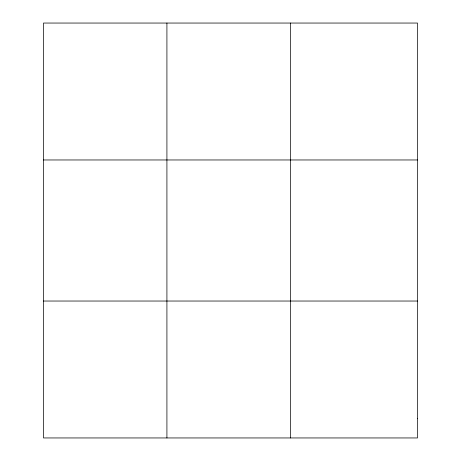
<?xml version="1.0" encoding="UTF-8"?>
<svg xmlns="http://www.w3.org/2000/svg" width="461" height="461" viewBox="0 0 461 461"><rect width="100%" height="100%" fill="white"/><g stroke="black" fill="none" stroke-linecap="round" stroke-linejoin="round"><path stroke-width="0.69" d="M166.917 437.95L166.917 23.05M290.344 437.95L290.344 23.05M43.49 159.967L417.51 159.967M43.49 301.033L417.51 301.033M417.51 418.392L417.51 437.95L43.49 437.95L43.49 23.05L417.51 23.05L417.51 418.392"/></g></svg>
